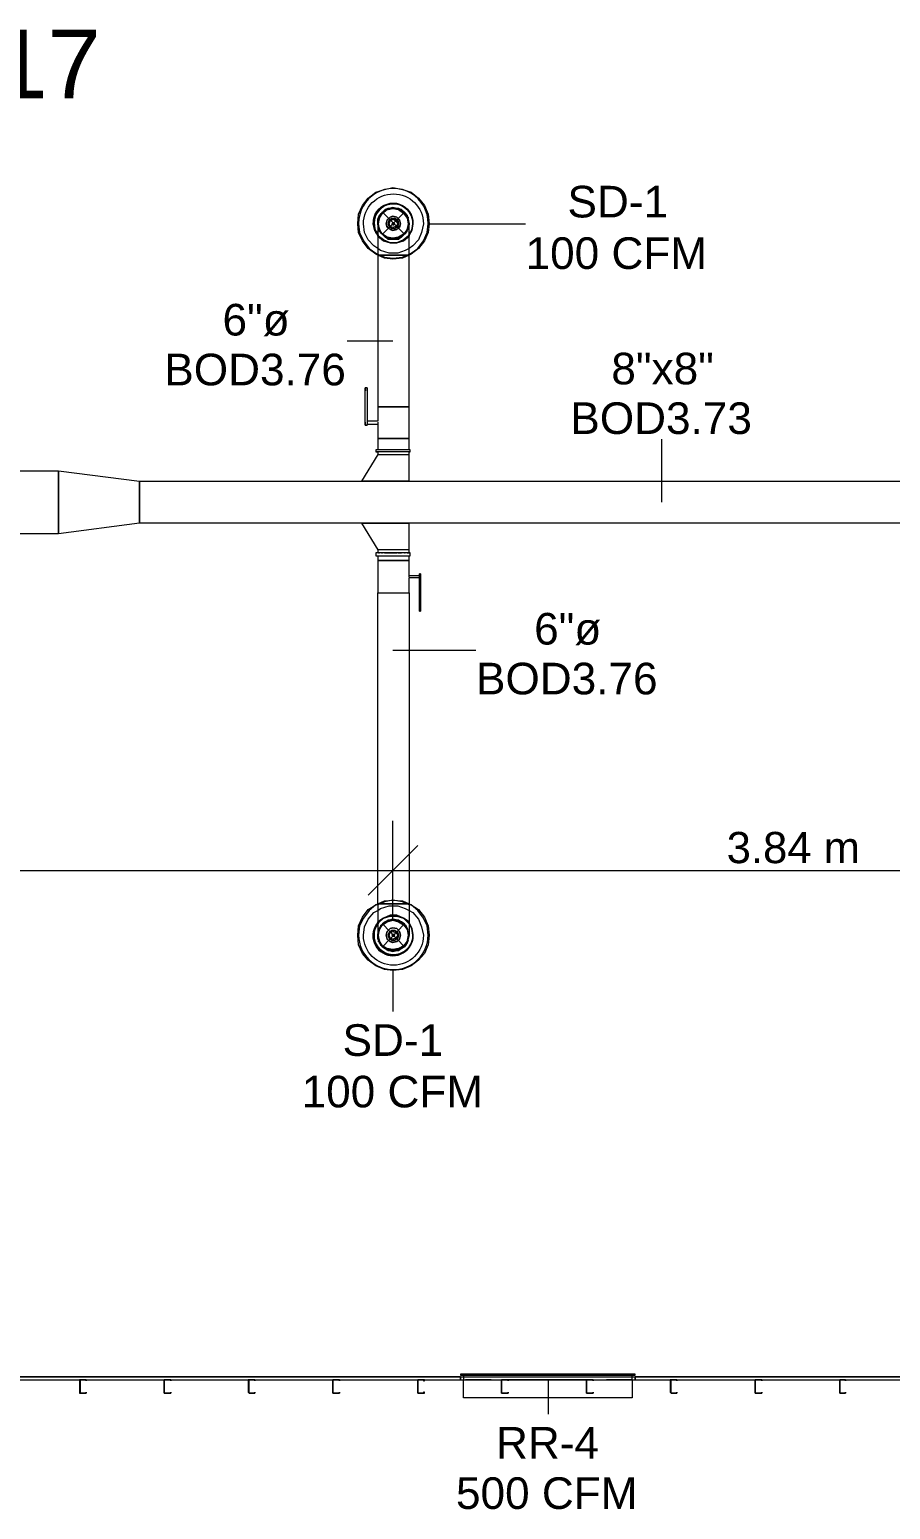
# Model space of a CAD drawing. Header units: metres. Extents: x -2 to 237, y -8 to 52.
# Drawn here: x 16.07 to 20.21, y 33.61 to 40.72 of the extents above; entities that cross this region are included whole.
import ezdxf

# ---------------------------------------------------------------- set-up
doc = ezdxf.new("R2010")
doc.units = ezdxf.units.M
doc.layers.add('HVAC - Ductos', color=5, linetype='Continuous', lineweight=0)
doc.layers.add('PDF_Text', color=7, linetype='Continuous', lineweight=0)
doc.layers.add('PDF_Geometry', color=7, linetype='Continuous', lineweight=0, true_color=0xaaaaaa)
doc.styles.add('PDF Arial-BoldMT-Identity-H', font='arial.ttf')
doc.styles.add('PDF Helvetica', font='')
doc.styles.get('PDF Helvetica').set_extended_font_data('Helvetica')

msp = doc.modelspace()

# ---------------------------------------------------------------- linework, layer by layer
at = {"layer": 'HVAC - Ductos', "lineweight": 0}
for points in [[(17.744, 39.7891), (17.744, 39.7845), (17.744, 39.7662), (17.744, 39.7387), (17.744, 39.6975), (17.744, 39.6562), (17.744, 39.6379), (17.7348, 39.6425), (17.6981, 39.67), (17.6707, 39.7066), (17.6523, 39.7479), (17.6478, 39.7891), (17.6523, 39.8349), (17.6707, 39.8762), (17.6981, 39.9128), (17.7348, 39.9403), (17.7761, 39.9541), (17.8173, 39.9632), (17.8632, 39.9541), (17.9043, 39.9403), (17.941, 39.9128), (17.9685, 39.8762), (17.9868, 39.8349), (17.9914, 39.7891), (17.9868, 39.7479), (17.9685, 39.7066), (17.941, 39.67), (17.9043, 39.6425), (17.8952, 39.6379), (17.8906, 39.6379), (17.886, 39.6379), (17.8723, 39.6379), (17.8586, 39.6379), (17.8402, 39.6379), (17.8173, 39.6379), (17.7989, 39.6379), (17.7807, 39.6379), (17.7669, 39.6379), (17.7531, 39.6379), (17.744, 39.6379), (17.744, 38.9094), (17.7531, 38.9094), (17.7669, 38.9094), (17.7807, 38.9094), (17.7989, 38.9094), (17.8173, 38.9094), (17.8402, 38.9094), (17.8586, 38.9094), (17.8723, 38.9094), (17.886, 38.9094), (17.8906, 38.9094), (17.8952, 38.9094), (17.8952, 39.6379), (17.8952, 39.6837), (17.8952, 39.7204), (17.8952, 39.7525), (17.8952, 39.7754), (17.8952, 39.7891), (17.8952, 39.7845), (17.8952, 39.7891), (17.8906, 39.812), (17.886, 39.8303), (17.8723, 39.8441), (17.8586, 39.8579), (17.8402, 39.8624), (17.8586, 39.8579), (17.8723, 39.8441), (17.886, 39.8303), (17.8906, 39.812), (17.8952, 39.7891)], [(17.7485, 39.7617), (17.7485, 39.7662), (17.744, 39.7891), (17.7485, 39.8166)], [(17.7485, 39.8166), (17.7485, 39.8212)], [(17.7531, 39.8212), (17.7669, 39.8441), (17.7898, 39.8579)], [(17.7852, 39.8579), (17.7898, 39.8624), (17.7944, 39.8624)], [(17.7944, 39.8579), (17.8173, 39.8624), (17.8448, 39.8579)], [(17.8448, 39.8624), (17.8494, 39.8624), (17.8494, 39.8579)], [(17.8494, 39.8579), (17.8723, 39.8441), (17.886, 39.8212)], [(17.886, 39.8212), (17.8906, 39.8212), (17.8906, 39.8166)], [(17.886, 39.8166), (17.8906, 39.7891), (17.886, 39.7662)], [(17.744, 39.7845), (17.744, 39.7708), (17.7531, 39.7525), (17.7669, 39.7387), (17.7807, 39.725), (17.7989, 39.7158), (17.8173, 39.7158), (17.8402, 39.7158), (17.8586, 39.725), (17.8723, 39.7387), (17.886, 39.7525), (17.8906, 39.7708), (17.8952, 39.7845)], [(17.7485, 39.7617), (17.7485, 39.7617)], [(17.7898, 39.725), (17.7669, 39.7387), (17.7531, 39.7617)], [(17.8906, 39.7662), (17.8906, 39.7617), (17.886, 39.7617), (17.8723, 39.7387), (17.8494, 39.725)], [(17.8952, 39.7891), (17.8952, 39.7891)], [(17.9914, 39.7891), (18.4541, 39.7891)], [(17.8952, 39.67), (17.8768, 39.6608), (17.8402, 39.6471), (17.7989, 39.6471), (17.7577, 39.6608), (17.744, 39.67)], [(17.8494, 39.7204), (17.8448, 39.7204), (17.8173, 39.7158), (17.7944, 39.7204), (17.7898, 39.7204), (17.7852, 39.7204)], [(17.8494, 39.7204), (17.8494, 39.7204)], [(17.744, 39.6425), (17.7761, 39.6288), (17.8173, 39.6242), (17.8632, 39.6288), (17.8952, 39.6425)], [(17.8952, 39.6379), (17.8632, 39.6242), (17.8173, 39.6196), (17.7761, 39.6242), (17.744, 39.6379)], [(17.744, 39.6379), (17.7531, 39.6379), (17.7669, 39.6379), (17.7807, 39.6379), (17.7989, 39.6379), (17.8173, 39.6379), (17.8402, 39.6379), (17.8586, 39.6379), (17.8723, 39.6379), (17.886, 39.6379), (17.8906, 39.6379), (17.8952, 39.6379)], [(17.8173, 39.2256), (17.5974, 39.2256)], [(17.6845, 39.0011), (17.6845, 39.0011)], [(17.6936, 39.0011), (17.6845, 39.0011)], [(17.6845, 38.8361), (17.6845, 38.8315), (17.6845, 38.827), (17.6845, 38.8224), (17.6845, 38.827), (17.6845, 38.8315), (17.6845, 38.8361), (17.6845, 38.9873)], [(17.6936, 39.0011), (17.6936, 39.0011)], [(17.6936, 38.9873), (17.6936, 38.8361), (17.6936, 38.8315), (17.6936, 38.827), (17.6936, 38.8224), (17.6936, 38.827)], [(17.6936, 38.8361), (17.6936, 38.8315), (17.6936, 38.827), (17.744, 38.827), (17.744, 38.7583), (17.7531, 38.7583), (17.7669, 38.7583), (17.7807, 38.7583), (17.7989, 38.7583), (17.8173, 38.7583), (17.8402, 38.7583), (17.8586, 38.7583), (17.8723, 38.7583), (17.886, 38.7583), (17.8906, 38.7583), (17.8952, 38.7583), (17.8952, 38.9094), (17.8906, 38.9094), (17.886, 38.9094), (17.8723, 38.9094), (17.8586, 38.9094), (17.8402, 38.9094), (17.8173, 38.9094), (17.7989, 38.9094), (17.7807, 38.9094), (17.7669, 38.9094), (17.7531, 38.9094), (17.744, 38.9094), (17.744, 38.8407), (17.6936, 38.8407)], [(17.6845, 38.8224), (17.6845, 38.8224)], [(17.6845, 38.8224), (17.6936, 38.8224)], [(17.6936, 38.8315), (17.6936, 38.8315)], [(17.6936, 38.827), (17.6936, 38.827)], [(17.6936, 38.8224), (17.6936, 38.8224)], [(17.744, 38.8407), (17.744, 38.8407)], [(17.744, 38.8407), (17.744, 38.8407)], [(17.744, 38.8361), (17.744, 38.8315), (17.744, 38.827)], [(17.744, 38.827), (17.744, 38.827)], [(17.744, 38.827), (17.744, 38.827)], [(17.744, 38.827), (17.744, 38.827)], [(17.8952, 38.7033), (17.8952, 38.7583), (17.8906, 38.7583), (17.886, 38.7583), (17.8723, 38.7583), (17.8586, 38.7583), (17.8402, 38.7583), (17.8173, 38.7583), (17.7989, 38.7583), (17.7807, 38.7583), (17.7669, 38.7583), (17.7531, 38.7583), (17.744, 38.7583), (17.744, 38.7033)], [(19.1093, 38.4513), (19.1093, 38.7537)], [(17.744, 38.6803), (17.6661, 38.5521), (17.6707, 38.5521), (17.689, 38.5521), (17.7119, 38.5521), (17.744, 38.5521), (17.8173, 38.5521), (17.8494, 38.5521), (17.8723, 38.5521), (17.8906, 38.5521), (17.8952, 38.5521), (17.8952, 38.6803)], [(17.8998, 38.6941), (17.8998, 38.7033), (17.8906, 38.7033), (17.8768, 38.7033), (17.8586, 38.7033), (17.8402, 38.7033), (17.8173, 38.7033), (17.7989, 38.7033), (17.7761, 38.7033), (17.7623, 38.7033), (17.7485, 38.7033), (17.7394, 38.7033), (17.7348, 38.7033), (17.7348, 38.6941)], [(17.7394, 38.7033), (17.7348, 38.7033)], [(17.8952, 38.6941), (17.8998, 38.6941), (17.8906, 38.6941), (17.8768, 38.6941), (17.8586, 38.6941), (17.8402, 38.6941), (17.8173, 38.6941), (17.7989, 38.6941), (17.7761, 38.6941), (17.7623, 38.6941), (17.7485, 38.6941), (17.7394, 38.6941), (17.7348, 38.6941), (17.7394, 38.6941), (17.744, 38.6941), (17.744, 38.6803), (17.7531, 38.6803), (17.7669, 38.6803), (17.7807, 38.6803), (17.7989, 38.6803), (17.8173, 38.6803), (17.8402, 38.6803), (17.8586, 38.6803), (17.8723, 38.6803), (17.886, 38.6803), (17.8906, 38.6803), (17.8952, 38.6803), (17.8952, 38.6941), (17.8906, 38.6941), (17.886, 38.6941)], [(17.744, 38.6941), (17.744, 38.6941)], [(17.7531, 38.6941), (17.7485, 38.6941)], [(17.7669, 38.6941), (17.7623, 38.6941)], [(17.8356, 38.6941), (17.8173, 38.6941), (17.7989, 38.6941), (17.7807, 38.6941), (17.7761, 38.6941)], [(17.7852, 38.6803), (17.7898, 38.6803), (17.7944, 38.6803)], [(17.8586, 38.6941), (17.8402, 38.6941)], [(17.8448, 38.6803), (17.8494, 38.6803)], [(17.8768, 38.6941), (17.8723, 38.6941)], [(16.2092, 38.6025), (16.5986, 38.5521)], [(16.2092, 38.3001), (16.2092, 38.6025)], [(16.5986, 38.5521), (16.5986, 38.3505)], [(17.8952, 38.5521), (17.8906, 38.5521), (17.8723, 38.5521), (17.8494, 38.5521), (17.8173, 38.5521), (17.744, 38.5521), (17.7119, 38.5521), (17.689, 38.5521), (17.6707, 38.5521), (17.6661, 38.5521)], [(16.5986, 38.3505), (16.2092, 38.3001)], [(17.8952, 38.2222), (17.8952, 38.3505), (17.8906, 38.3505), (17.8723, 38.3505), (17.8494, 38.3505), (17.8173, 38.3505), (17.744, 38.3505), (17.7119, 38.3505), (17.689, 38.3505), (17.6707, 38.3505), (17.6661, 38.3505), (17.744, 38.2222)], [(17.6661, 38.3505), (17.6707, 38.3505), (17.689, 38.3505), (17.7119, 38.3505), (17.744, 38.3505), (17.8173, 38.3505), (17.8494, 38.3505), (17.8723, 38.3505), (17.8906, 38.3505), (17.8952, 38.3505)], [(17.886, 38.2085), (17.8906, 38.2085), (17.8952, 38.2085), (17.8952, 38.2222), (17.8906, 38.2222), (17.886, 38.2222), (17.8723, 38.2222), (17.8586, 38.2222), (17.8402, 38.2222), (17.8173, 38.2222), (17.7989, 38.2222), (17.7807, 38.2222), (17.7669, 38.2222), (17.7531, 38.2222), (17.744, 38.2222), (17.744, 38.2085), (17.7394, 38.2085), (17.7348, 38.2085)], [(17.8952, 38.2085), (17.8998, 38.2085), (17.8906, 38.2085), (17.8768, 38.2085), (17.8586, 38.2085), (17.8402, 38.2085), (17.8173, 38.2085), (17.7989, 38.2085), (17.7761, 38.2085), (17.7623, 38.2085), (17.7485, 38.2085), (17.7394, 38.2085), (17.7348, 38.2085), (17.7348, 38.1947), (17.7394, 38.1947)], [(17.7348, 38.1947), (17.7394, 38.1947), (17.7485, 38.1947), (17.7623, 38.1947), (17.7761, 38.1947), (17.7989, 38.1947), (17.8173, 38.1947), (17.8402, 38.1947), (17.8586, 38.1947), (17.8768, 38.1947), (17.8906, 38.1947), (17.8998, 38.1947), (17.8998, 38.2085)], [(17.744, 38.2085), (17.744, 38.2085)], [(17.744, 38.1947), (17.744, 38.1718), (17.7531, 38.1718), (17.7669, 38.1718), (17.7807, 38.1718), (17.7989, 38.1718), (17.8173, 38.1718), (17.8402, 38.1718), (17.8586, 38.1718), (17.8723, 38.1718), (17.886, 38.1718), (17.8906, 38.1718), (17.8952, 38.1718), (17.8952, 38.1947)], [(17.9456, 38.0939), (17.9456, 38.0985), (17.8952, 38.0985), (17.8952, 38.1718), (17.8906, 38.1718), (17.886, 38.1718), (17.8723, 38.1718), (17.8586, 38.1718), (17.8402, 38.1718), (17.8173, 38.1718), (17.7989, 38.1718), (17.7807, 38.1718), (17.7669, 38.1718), (17.7531, 38.1718), (17.744, 38.1718), (17.744, 38.016), (17.7531, 38.016), (17.7669, 38.016), (17.7807, 38.016), (17.7989, 38.016), (17.8173, 38.016), (17.8402, 38.016), (17.8586, 38.016), (17.8723, 38.016), (17.886, 38.016), (17.8906, 38.016), (17.8952, 38.016), (17.8952, 38.0893), (17.9456, 38.0893)], [(17.7485, 38.2085), (17.7531, 38.2085)], [(17.7623, 38.2085), (17.7669, 38.2085)], [(17.7761, 38.2085), (17.7807, 38.2085), (17.7989, 38.2085), (17.8173, 38.2085), (17.8356, 38.2085)], [(17.7944, 38.2222), (17.7898, 38.2222), (17.7852, 38.2222)], [(17.8402, 38.2085), (17.8586, 38.2085)], [(17.8494, 38.2222), (17.8448, 38.2222)], [(17.8723, 38.2085), (17.8768, 38.2085)], [(17.9456, 38.1077), (17.9456, 38.1077)], [(17.9502, 38.1077), (17.9456, 38.1077)], [(17.9456, 37.9427), (17.9456, 38.0939), (17.9456, 38.0985), (17.9456, 38.1031), (17.9456, 38.1077), (17.9456, 38.1031), (17.9456, 38.0985)], [(17.9502, 38.1077), (17.9502, 38.1077)], [(17.9502, 38.0939), (17.9502, 38.0985), (17.9502, 38.1031), (17.9502, 38.1077), (17.9502, 38.1031), (17.9502, 38.0985), (17.9502, 38.0939), (17.9502, 37.9427)], [(17.8952, 38.0985), (17.8952, 38.0985)], [(17.8952, 38.0985), (17.8952, 38.0985)], [(17.8952, 38.0985), (17.8952, 38.0985)], [(17.8952, 38.0939), (17.8952, 38.0985)], [(17.8952, 38.0893), (17.8952, 38.0893)], [(17.8952, 38.0893), (17.8952, 38.0893)], [(17.9456, 38.0985), (17.9456, 38.0985)], [(17.9456, 37.929), (17.9456, 37.929)], [(17.9456, 37.929), (17.9502, 37.929)], [(17.9502, 37.929), (17.9502, 37.929)], [(17.8173, 37.7411), (18.2159, 37.7411)], [(17.8173, 36.4445), (17.8173, 36.6827), (17.8173, 36.921)], [(17.9364, 36.8019), (17.8173, 36.6827), (17.6981, 36.5637)], [(9.8361, 36.6827), (13.1303, 36.6827), (17.8173, 36.6827), (21.6613, 36.6827), (22.2752, 36.6827)], [(17.8952, 36.5178), (17.8632, 36.5316), (17.8173, 36.5407), (17.7761, 36.5316), (17.744, 36.5178)], [(17.744, 36.5224), (17.7761, 36.5361), (17.8173, 36.5407), (17.8632, 36.5361), (17.8952, 36.5224)], [(17.744, 36.5224), (17.7531, 36.5224), (17.7669, 36.5224), (17.7807, 36.5224), (17.7989, 36.5224), (17.8173, 36.5224), (17.8402, 36.5224), (17.8586, 36.5224), (17.8723, 36.5224), (17.886, 36.5224), (17.8906, 36.5224), (17.8952, 36.5224), (17.8952, 36.5041), (17.8952, 36.4629), (17.8952, 36.4262), (17.8952, 36.3987), (17.8952, 36.3758), (17.8952, 36.3712), (17.8906, 36.3529), (17.8952, 36.3712), (17.8952, 36.3804), (17.8952, 36.3712)], [(17.8952, 36.5224), (17.8906, 36.5224), (17.886, 36.5224), (17.8723, 36.5224), (17.8586, 36.5224), (17.8402, 36.5224), (17.8173, 36.5224), (17.7989, 36.5224), (17.7807, 36.5224), (17.7669, 36.5224), (17.7531, 36.5224), (17.744, 36.5224), (17.744, 36.4812), (17.744, 36.4399), (17.744, 36.4078), (17.744, 36.385), (17.744, 36.3712)], [(17.744, 36.4903), (17.7577, 36.4995), (17.7989, 36.5132), (17.8402, 36.5132), (17.8768, 36.4995), (17.8952, 36.4903)], [(17.8448, 36.4445), (17.8494, 36.4399), (17.8723, 36.4216), (17.8814, 36.4078), (17.8906, 36.3896), (17.886, 36.4078), (17.8723, 36.4262), (17.8586, 36.4354), (17.8402, 36.4445), (17.8173, 36.4491), (17.7989, 36.4445), (17.7807, 36.4354), (17.7669, 36.4262), (17.7531, 36.4078), (17.744, 36.3896), (17.744, 36.3758)], [(17.8906, 36.3483), (17.8906, 36.3529), (17.8814, 36.3346), (17.8723, 36.3208), (17.854, 36.3071), (17.8402, 36.3025), (17.8173, 36.2979), (17.7989, 36.3025), (17.7807, 36.3071), (17.7852, 36.3025), (17.7807, 36.3071), (17.7669, 36.3208), (17.7531, 36.3346), (17.7485, 36.3529), (17.744, 36.3712), (17.7485, 36.3896), (17.7531, 36.4078), (17.7669, 36.4216), (17.7807, 36.4354), (17.7989, 36.4445), (17.8173, 36.4445), (17.8402, 36.4445), (17.854, 36.4354), (17.8723, 36.4216), (17.886, 36.4033), (17.8906, 36.3987)], [(17.744, 36.3529), (17.7485, 36.3483), (17.744, 36.3712), (17.7485, 36.3987), (17.7485, 36.4033)], [(17.7485, 36.3987), (17.7485, 36.3987)], [(17.7531, 36.4033), (17.7669, 36.4216), (17.7898, 36.4399)], [(17.7852, 36.4399), (17.7898, 36.4399), (17.7944, 36.4445)], [(17.7944, 36.4399), (17.8173, 36.4445), (17.8448, 36.4399)], [(17.8494, 36.4399), (17.8494, 36.4399)], [(17.886, 36.3987), (17.8906, 36.3712), (17.886, 36.3483)], [(17.8906, 36.3987), (17.8906, 36.3987)], [(17.744, 36.3712), (17.744, 36.3712)], [(17.7485, 36.3392), (17.7485, 36.3438)], [(17.7898, 36.3071), (17.7669, 36.3208), (17.7531, 36.3392)], [(17.886, 36.3392), (17.8723, 36.3208), (17.8494, 36.3071)], [(17.8906, 36.3438), (17.886, 36.3392)], [(17.8952, 36.3804), (17.8906, 36.3896), (17.8906, 36.3712), (17.8906, 36.3529)], [(17.7944, 36.3025), (17.7898, 36.3025), (17.7852, 36.3025), (17.7989, 36.2979), (17.8173, 36.2934), (17.8356, 36.2979), (17.8173, 36.2934), (17.7989, 36.2979), (17.7852, 36.3025)], [(17.8448, 36.3025), (17.8173, 36.2979), (17.7944, 36.3025)], [(17.8494, 36.3025), (17.8448, 36.3025)], [(17.8586, 36.3071), (17.8586, 36.3071)], [(17.8586, 36.3071), (17.8586, 36.3071)], [(17.8173, 36.2017), (17.8173, 36.0047)], [(18.9582, 34.2637), (18.1655, 34.2637)], [(18.1426, 34.2591), (18.981, 34.2591)], [(18.5641, 34.2362), (18.5641, 34.0712)], [(18.9627, 34.2362), (18.9627, 34.2362)]]:
    msp.add_lwpolyline(points, dxfattribs=at)
for points in [[(17.8952, 39.6425), (17.9043, 39.6471), (17.9364, 39.67), (17.9639, 39.7066), (17.9822, 39.7479), (17.9868, 39.7891, 1.013803), (17.6523, 39.7891), (17.6569, 39.7479), (17.6753, 39.7066), (17.7027, 39.67), (17.7348, 39.6471), (17.744, 39.6425)], [(17.744, 39.67), (17.7257, 39.6837), (17.6981, 39.7112), (17.6799, 39.7479), (17.6753, 39.7891, -0.994123), (17.9639, 39.7891), (17.9548, 39.7479), (17.941, 39.7112), (17.9135, 39.6837), (17.8952, 39.67)], [(17.744, 36.5178), (17.7348, 36.5178), (17.7027, 36.4903), (17.6753, 36.4537), (17.6569, 36.417), (17.6523, 36.3712, 0.986375), (17.9868, 36.3712), (17.9822, 36.417), (17.9639, 36.4537), (17.9364, 36.4903), (17.9043, 36.5178), (17.8952, 36.5178)], [(17.8952, 36.4903), (17.9135, 36.4812), (17.941, 36.4491), (17.9548, 36.4124), (17.9639, 36.3712, -0.994179), (17.6753, 36.3712), (17.6799, 36.4124), (17.6981, 36.4491), (17.7257, 36.4812), (17.744, 36.4903)]]:
    msp.add_lwpolyline(points, format="xyb", dxfattribs=at)
for points in [[(17.9135, 39.7891, 1.388657), (17.744, 39.7387), (17.7303, 39.7571), (17.7257, 39.7891, -1.387944), (17.8952, 39.7387), (17.9089, 39.7571), (17.9135, 39.7891, 1.010285), (17.7211, 39.7891), (17.7303, 39.7571), (17.744, 39.7341, -1.443712)], [(17.744, 36.4308), (17.7303, 36.4033), (17.7211, 36.3712, 1.018357), (17.9135, 36.3712), (17.9089, 36.4033), (17.8952, 36.4262, -1.368421), (17.7257, 36.3712), (17.7303, 36.4033), (17.744, 36.4262, 1.368989), (17.9135, 36.3712, -1.435462)]]:
    msp.add_lwpolyline(points, format="xyb", close=True, dxfattribs=at)
for points in [[(17.8356, 39.8624), (17.8173, 39.867), (17.7989, 39.8624), (17.7807, 39.8579), (17.7669, 39.8441), (17.7531, 39.8303), (17.744, 39.812), (17.744, 39.7891), (17.744, 39.7845), (17.744, 39.7891), (17.744, 39.812), (17.7531, 39.8303), (17.7669, 39.8441), (17.7807, 39.8579), (17.7989, 39.8624), (17.8173, 39.867)], [(17.8814, 39.8257), (17.8906, 39.8075), (17.8906, 39.7891), (17.8906, 39.7708), (17.8814, 39.7525), (17.8723, 39.7387), (17.854, 39.725), (17.8402, 39.7204), (17.8173, 39.7158), (17.7989, 39.7204), (17.7807, 39.725), (17.7669, 39.7387), (17.7531, 39.7525), (17.7485, 39.7708), (17.744, 39.7891), (17.7485, 39.8075), (17.7531, 39.8257), (17.7669, 39.8441), (17.7807, 39.8533), (17.7989, 39.8624), (17.8173, 39.8624), (17.8402, 39.8624), (17.8356, 39.8624), (17.8402, 39.8624), (17.854, 39.8533), (17.8723, 39.8441)], [(17.7531, 39.8166), (17.7669, 39.8395), (17.7898, 39.8579), (17.8173, 39.8624), (17.8448, 39.8579), (17.8677, 39.8395), (17.886, 39.8166), (17.8906, 39.7891), (17.886, 39.7617), (17.8677, 39.7387), (17.8448, 39.725), (17.8173, 39.7204), (17.7898, 39.725), (17.7669, 39.7387), (17.7531, 39.7617), (17.7485, 39.7891)], [(17.7898, 39.8075), (17.7852, 39.7891), (17.7898, 39.8075), (17.8035, 39.8212), (17.8173, 39.8257), (17.8356, 39.8212), (17.8494, 39.8075), (17.854, 39.7891), (17.8494, 39.8075), (17.8356, 39.8212), (17.8173, 39.8257), (17.8035, 39.8212)], [(17.7989, 39.8029), (17.7944, 39.7891), (17.7989, 39.8075), (17.8127, 39.8166), (17.8265, 39.8166), (17.8402, 39.8075), (17.8448, 39.7891), (17.8402, 39.8029), (17.8265, 39.812), (17.8127, 39.812)], [(17.8035, 39.8029), (17.8173, 39.812), (17.831, 39.8029), (17.8402, 39.7891), (17.831, 39.7754), (17.8173, 39.7708), (17.8035, 39.7754), (17.7989, 39.7891)], [(17.7485, 39.7295), (17.7715, 39.7112), (17.8035, 39.6975), (17.8356, 39.6975), (17.8677, 39.7112), (17.8906, 39.7295), (17.8952, 39.7387), (17.8906, 39.7295), (17.8677, 39.7112), (17.8356, 39.6975), (17.8035, 39.6975), (17.7715, 39.7112), (17.7485, 39.7295), (17.744, 39.7387)], [(17.8494, 39.7754), (17.854, 39.7891), (17.8494, 39.7708), (17.8356, 39.7617), (17.8173, 39.7571), (17.8035, 39.7617), (17.7898, 39.7708), (17.7852, 39.7891), (17.7898, 39.7754), (17.8035, 39.7617), (17.8173, 39.7571), (17.8356, 39.7617)], [(17.8402, 39.7754), (17.8448, 39.7891), (17.8402, 39.7754), (17.8265, 39.7662), (17.8127, 39.7662), (17.7989, 39.7754), (17.7944, 39.7891), (17.7989, 39.7754), (17.8127, 39.7662), (17.8265, 39.7662)], [(17.8173, 39.7937), (17.8127, 39.7891), (17.8173, 39.7937), (17.8219, 39.7937), (17.8265, 39.7891), (17.8219, 39.7937)], [(17.8219, 39.7845), (17.8265, 39.7891), (17.8219, 39.7845), (17.8173, 39.7845), (17.8127, 39.7891), (17.8173, 39.7845)], [(17.8952, 39.7341), (17.9089, 39.7571), (17.9135, 39.7891), (17.9089, 39.7571)], [(17.8952, 39.7295), (17.8677, 39.7066), (17.8356, 39.6975), (17.8035, 39.6975), (17.7715, 39.7066), (17.744, 39.7295), (17.744, 39.7341), (17.744, 39.7295), (17.7715, 39.7066), (17.8035, 39.6975), (17.8356, 39.6975), (17.8677, 39.7066), (17.8952, 39.7295), (17.8952, 39.7341)], [(17.6845, 38.9873), (17.6845, 38.9919), (17.6845, 38.9965), (17.6845, 39.0011), (17.6845, 38.9965), (17.6845, 38.9919)], [(17.6936, 38.9873), (17.6936, 38.9919), (17.6936, 38.9965), (17.6936, 39.0011), (17.6936, 38.9965), (17.6936, 38.9919)], [(16.2092, 38.3001), (15.0912, 38.3001), (15.0912, 38.6025), (16.2092, 38.6025)], [(16.5986, 38.5521), (22.4127, 38.5521), (22.4127, 38.3505), (16.5986, 38.3505)], [(17.8952, 38.016), (17.8952, 36.5224), (17.9043, 36.5178), (17.941, 36.4949), (17.9685, 36.4583), (17.9868, 36.417), (17.9914, 36.3712), (17.9868, 36.3254), (17.9685, 36.2842), (17.941, 36.2521), (17.9043, 36.2246), (17.8632, 36.2063), (17.8173, 36.2017), (17.7761, 36.2063), (17.7348, 36.2246), (17.6981, 36.2521), (17.6707, 36.2842), (17.6523, 36.3254), (17.6478, 36.3712), (17.6523, 36.417), (17.6707, 36.4583), (17.6981, 36.4949), (17.7348, 36.5178), (17.744, 36.5224), (17.744, 38.016), (17.7531, 38.016), (17.7669, 38.016), (17.7807, 38.016), (17.7989, 38.016), (17.8173, 38.016), (17.8402, 38.016), (17.8586, 38.016), (17.8723, 38.016), (17.886, 38.016), (17.8906, 38.016)], [(17.9456, 37.9427), (17.9456, 37.9382), (17.9456, 37.9336), (17.9456, 37.929), (17.9456, 37.9336), (17.9456, 37.9382)], [(17.9502, 37.9427), (17.9502, 37.9382), (17.9502, 37.9336), (17.9502, 37.929), (17.9502, 37.9336), (17.9502, 37.9382)], [(17.744, 36.4354), (17.7715, 36.4537), (17.8035, 36.4675), (17.8356, 36.4675), (17.8677, 36.4537), (17.8952, 36.4354), (17.8952, 36.4308), (17.8952, 36.4354), (17.8677, 36.4537), (17.8356, 36.4675), (17.8035, 36.4675), (17.7715, 36.4537), (17.744, 36.4354), (17.744, 36.4308)], [(17.8906, 36.4308), (17.8677, 36.4537), (17.8356, 36.4629), (17.8035, 36.4629), (17.7715, 36.4537), (17.7485, 36.4308), (17.744, 36.4262), (17.7485, 36.4308), (17.7715, 36.4537), (17.8035, 36.4629), (17.8356, 36.4629), (17.8677, 36.4537), (17.8906, 36.4308), (17.8952, 36.4262)], [(17.7531, 36.3987), (17.7669, 36.4216), (17.7898, 36.4354), (17.8173, 36.4445), (17.8448, 36.4354), (17.8677, 36.4216), (17.886, 36.3987), (17.8906, 36.3712), (17.886, 36.3438), (17.8677, 36.3208), (17.8448, 36.3071), (17.8173, 36.3025), (17.7898, 36.3071), (17.7669, 36.3208), (17.7531, 36.3438), (17.7485, 36.3712)], [(17.7898, 36.3896), (17.7852, 36.3712), (17.7898, 36.3896), (17.8035, 36.4033), (17.8173, 36.4078), (17.8356, 36.4033), (17.8494, 36.3896), (17.854, 36.3712), (17.8494, 36.3896), (17.8356, 36.4033), (17.8173, 36.4078), (17.8035, 36.4033)], [(17.9135, 36.3712), (17.9089, 36.4033), (17.8952, 36.4308), (17.9089, 36.4033)], [(17.744, 36.3758), (17.744, 36.3712), (17.744, 36.3529), (17.744, 36.3712)], [(17.7485, 36.3483), (17.7531, 36.3346), (17.7669, 36.3162), (17.7807, 36.3071), (17.7669, 36.3162), (17.7531, 36.3346)], [(17.8494, 36.3529), (17.854, 36.3712), (17.8494, 36.3529), (17.8356, 36.3392), (17.8173, 36.3346), (17.8035, 36.3392), (17.7898, 36.3529), (17.7852, 36.3712), (17.7898, 36.3529), (17.8035, 36.3438), (17.8173, 36.3392), (17.8356, 36.3438)], [(17.7989, 36.385), (17.7944, 36.3712), (17.7989, 36.385), (17.8127, 36.3941), (17.8265, 36.3941), (17.8402, 36.385), (17.8448, 36.3712), (17.8402, 36.385), (17.8265, 36.3941), (17.8127, 36.3941)], [(17.8402, 36.3574), (17.8448, 36.3712), (17.8402, 36.3574), (17.8265, 36.3483), (17.8127, 36.3483), (17.7989, 36.3574), (17.7944, 36.3712), (17.7989, 36.3574), (17.8127, 36.3483), (17.8265, 36.3483)], [(17.8035, 36.385), (17.8173, 36.3896), (17.831, 36.385), (17.8402, 36.3712), (17.831, 36.3574), (17.8173, 36.3529), (17.8035, 36.3574), (17.7989, 36.3712)], [(17.8173, 36.3758), (17.8127, 36.3712), (17.8173, 36.3758), (17.8219, 36.3758), (17.8265, 36.3712), (17.8219, 36.3758)], [(17.8219, 36.3666), (17.8265, 36.3712), (17.8219, 36.3666), (17.8173, 36.3666), (17.8127, 36.3712), (17.8173, 36.3666)], [(17.8402, 36.2979), (17.8586, 36.3071), (17.8723, 36.3162), (17.886, 36.3346), (17.8906, 36.3483), (17.886, 36.3346), (17.8723, 36.3162), (17.8586, 36.3071)], [(17.8356, 36.2979), (17.8402, 36.2979)], [(18.981, 34.2637), (18.1426, 34.2637), (18.1426, 34.2591), (18.1563, 34.2591), (18.1563, 34.2362), (18.9673, 34.2362), (18.9673, 34.2591), (18.981, 34.2591)], [(18.9673, 34.2362), (18.9673, 34.1492), (18.1563, 34.1492), (18.1563, 34.2362)], [(18.2892, 34.2362), (18.1655, 34.2362)], [(18.5228, 34.2362), (18.3671, 34.2362)], [(18.7611, 34.2362), (18.6053, 34.2362)], [(18.9627, 34.2362), (18.8436, 34.2362)]]:
    msp.add_lwpolyline(points, close=True, dxfattribs=at)
at = {"layer": 'PDF_Geometry', "color": 8, "lineweight": 0, "true_color": 0x808080}
for points in [[(17.8814, 39.8349), (17.8448, 39.8624), (17.7944, 39.8624), (17.7577, 39.8349), (17.744, 39.7891), (17.7577, 39.7479), (17.7944, 39.7158), (17.8448, 39.7158), (17.8814, 39.7479), (17.8952, 39.7891)], [(17.8814, 36.417), (17.8448, 36.4445), (17.7944, 36.4445), (17.7577, 36.417), (17.744, 36.3712), (17.7577, 36.3254), (17.7944, 36.2979), (17.8448, 36.2979), (17.8814, 36.3254), (17.8952, 36.3712)]]:
    msp.add_lwpolyline(points, close=True, dxfattribs=at)
for points in [[(17.7669, 39.8441), (17.8723, 39.7387)], [(17.8723, 39.8441), (17.7669, 39.7387)], [(17.7669, 36.4262), (17.8723, 36.3162)], [(17.8723, 36.4262), (17.7669, 36.3162)]]:
    msp.add_lwpolyline(points, dxfattribs=at)
at = {"layer": 'PDF_Geometry', "lineweight": 0}
for points in [[(15.1416, 34.2499), (15.9846, 34.2499), (18.1426, 34.2499), (18.1426, 34.2362), (18.3442, 34.2362)], [(17.9639, 34.2362), (18.1426, 34.2362), (18.1426, 34.2499), (15.9846, 34.2499), (15.9846, 34.2362), (16.3146, 34.2362)], [(16.342, 34.2362), (16.7177, 34.2362)], [(16.7498, 34.2362), (17.1255, 34.2362)], [(17.1529, 34.2362), (17.5332, 34.2362)], [(17.5607, 34.2362), (17.9364, 34.2362)], [(18.1426, 34.2499), (18.981, 34.2499), (21.2398, 34.2499), (21.2398, 34.2362), (21.588, 34.2362)], [(18.7473, 34.2362), (18.3717, 34.2362)], [(18.3717, 34.2316), (18.3717, 34.2316)], [(18.7473, 34.2362), (18.7473, 34.2362)], [(18.7473, 34.2362), (18.7473, 34.2362)], [(18.7795, 34.2362), (18.981, 34.2362), (18.981, 34.2499)], [(18.7795, 34.2316), (18.7795, 34.2316)], [(21.2123, 34.2362), (21.2398, 34.2362), (21.2398, 34.2499), (18.981, 34.2499), (18.981, 34.2362), (19.1551, 34.2362)], [(19.1826, 34.2362), (19.5583, 34.2362)], [(19.5904, 34.2362), (19.9661, 34.2362)], [(19.9936, 34.2362), (20.3739, 34.2362)], [(18.3717, 34.1766), (18.3717, 34.1766)], [(18.7795, 34.1766), (18.7795, 34.1766)]]:
    msp.add_lwpolyline(points, dxfattribs=at)
for points in [[(16.342, 34.2362), (16.3146, 34.2362), (16.31, 34.2362), (16.31, 34.1766), (16.31, 34.172), (16.3146, 34.172), (16.342, 34.172), (16.342, 34.1766), (16.342, 34.172), (16.3146, 34.172), (16.3146, 34.1766), (16.3146, 34.2362), (16.342, 34.2362), (16.342, 34.2316)], [(16.7498, 34.2362), (16.7177, 34.2362), (16.7177, 34.1766), (16.7177, 34.172), (16.7498, 34.172), (16.7498, 34.1766), (16.7498, 34.172), (16.7177, 34.172), (16.7177, 34.1766), (16.7177, 34.2362), (16.7498, 34.2362), (16.7498, 34.2316)], [(17.1529, 34.2362), (17.1255, 34.2362), (17.1209, 34.2362), (17.1209, 34.1766), (17.1255, 34.172), (17.1529, 34.172), (17.1529, 34.1766), (17.1529, 34.172), (17.1255, 34.172), (17.1255, 34.1766), (17.1255, 34.2362), (17.1529, 34.2362), (17.1529, 34.2316)], [(17.5607, 34.2362), (17.5332, 34.2362), (17.5286, 34.2362), (17.5286, 34.1766), (17.5286, 34.172), (17.5332, 34.172), (17.5607, 34.172), (17.5607, 34.1766), (17.5607, 34.172), (17.5332, 34.172), (17.5286, 34.172), (17.5286, 34.1766), (17.5286, 34.2362), (17.5332, 34.2362), (17.5607, 34.2362), (17.5607, 34.2316)], [(17.9685, 34.2362), (17.9364, 34.2362), (17.9364, 34.1766), (17.9364, 34.172), (17.9685, 34.172), (17.9685, 34.1766), (17.9639, 34.1766), (17.9639, 34.172), (17.9364, 34.172), (17.9364, 34.1766), (17.9364, 34.2362), (17.9639, 34.2362), (17.9639, 34.2316), (17.9685, 34.2316)], [(18.3442, 34.2362), (18.3396, 34.2362), (18.3396, 34.1766), (18.3396, 34.172), (18.3442, 34.172), (18.3717, 34.172), (18.3717, 34.1766), (18.3717, 34.172), (18.3442, 34.172), (18.3396, 34.172), (18.3396, 34.1766), (18.3396, 34.2362), (18.3442, 34.2362), (18.3717, 34.2362)], [(18.3717, 34.2316), (18.3717, 34.2362)], [(18.7473, 34.2362), (18.7473, 34.1766), (18.7473, 34.172), (18.7795, 34.172), (18.7795, 34.1766), (18.7795, 34.172), (18.7473, 34.172), (18.7473, 34.1766), (18.7473, 34.2362), (18.7795, 34.2362)], [(18.7795, 34.2316), (18.7795, 34.2362)], [(19.1826, 34.2362), (19.1551, 34.2362), (19.1506, 34.2362), (19.1506, 34.1766), (19.1551, 34.172), (19.1826, 34.172), (19.1826, 34.1766), (19.1826, 34.172), (19.1551, 34.172), (19.1551, 34.1766), (19.1551, 34.2362), (19.1826, 34.2362), (19.1826, 34.2316)], [(19.5904, 34.2362), (19.5583, 34.2362), (19.5583, 34.1766), (19.5583, 34.172), (19.5904, 34.172), (19.5904, 34.1766), (19.5904, 34.172), (19.5583, 34.172), (19.5583, 34.1766), (19.5583, 34.2362), (19.5904, 34.2362), (19.5904, 34.2316)], [(19.9936, 34.2362), (19.9661, 34.2362), (19.9661, 34.1766), (19.9661, 34.172), (19.9936, 34.172), (19.9936, 34.1766), (19.9936, 34.172), (19.9661, 34.172), (19.9661, 34.1766), (19.9661, 34.2362), (19.9936, 34.2362), (19.9936, 34.2316)]]:
    msp.add_lwpolyline(points, close=True, dxfattribs=at)
at = {"layer": 'PDF_Geometry', "color": 254, "lineweight": 0, "true_color": 0xd2d2d2}
for points in [[(16.31, 34.2041), (16.3146, 34.2041)], [(16.342, 34.2316), (16.342, 34.2362)], [(16.7177, 34.227), (16.7177, 34.227)], [(16.7223, 34.2362), (16.7269, 34.2362)], [(19.1734, 34.172), (19.178, 34.172)]]:
    msp.add_lwpolyline(points, dxfattribs=at)

# ---------------------------------------------------------------- texts
at = {"layer": 'PDF_Text', "color": 232, "lineweight": 70, "true_color": 0xe91e64, "insert": (15.6192, 40.5569), "char_height": 0.32989, "attachment_point": 4, "style": 'PDF Arial-BoldMT-Identity-H'}
msp.add_mtext('F17', dxfattribs=at)
at = {"layer": 'PDF_Text', "lineweight": 0, "attachment_point": 4, "style": 'PDF Helvetica'}
for s, insert, char_height in [('SD-1', (18.6565, 39.8943), 0.1519), ('100 CFM', (18.4549, 39.6469), 0.1519), ('6"ø', (16.9979, 39.3262), 0.1519), ('BOD3.76', (16.7184, 39.0879), 0.1519), ('8"x8"', (18.8673, 39.0925), 0.1519), ('BOD3.73', (18.6703, 38.8542), 0.1519), ('6"ø', (18.4961, 37.8417), 0.1519), ('BOD3.76', (18.2167, 37.6034), 0.1519), ('3.84 m', (19.4217, 36.7917), 0.15002), ('SD-1', (17.5752, 35.8669), 0.1519), ('100 CFM', (17.3782, 35.6195), 0.1519), ('RR-4', (18.3129, 33.9334), 0.1519), ('500 CFM', (18.1204, 33.6906), 0.1519)]:
    msp.add_mtext(s, dxfattribs=dict(at, insert=insert, char_height=char_height))

doc.saveas('drawing.dxf')
